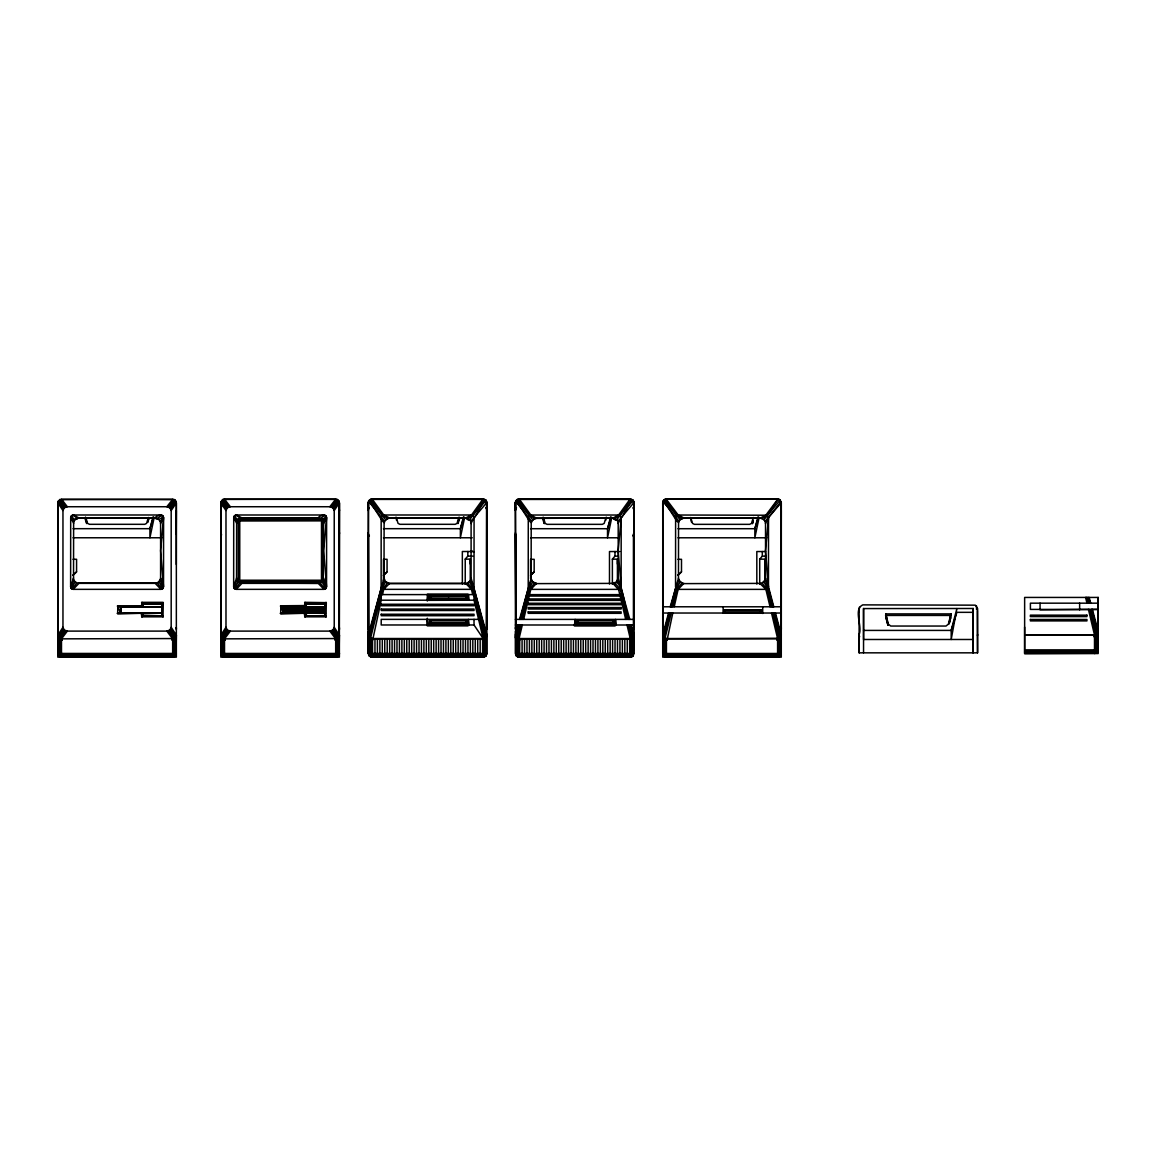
<?xml version="1.0" encoding="UTF-8"?>
<svg xmlns="http://www.w3.org/2000/svg" width="1156" height="1156" viewBox="0 0 1156 1156"><rect width="100%" height="100%" fill="white"/><g stroke="black" fill="none" stroke-linecap="round" stroke-linejoin="round"><path stroke-width="1.5" d="M61.644 656.03L61.528 657.143L58.884 656.059L57.8 653.443L57.8 631.176M57.93 629.269L57.8 627.578M62.959 510.547L57.8 502.831L57.843 510.576L58.075 501.429L64.245 507.845L67.337 506.733L166.825 506.733L169.918 507.845L171.189 510.547L171.189 627.289L169.918 629.991L166.825 631.104L67.337 631.104L64.245 629.991L62.959 627.289L62.959 510.547L64.245 507.845L60.083 499.435L58.075 501.675L61.543 499.406M62.106 640.294L62.106 638.849L62.106 640.294L58.884 639.326L57.8 635.179L62.959 627.289M58.884 500.49L64.245 507.845M63.291 628.748L58.089 636.58L58.884 637.765L58.884 656.059L175.279 656.059L176.362 653.458M60.083 499.695L172.663 499.161L175.264 500.23L176.348 503.091M70.617 586.786L70.689 517.556L71.441 515.749L73.247 514.998L161.016 514.998L162.837 515.749L163.588 517.556L163.531 586.786L162.779 588.592L160.959 589.343L73.189 589.343L71.383 588.592L70.617 586.786L73.536 578.029C72.062 580.298 79.62 585.109 75.111 581.786L71.383 588.592M73.536 578.029L73.623 523.307L70.689 517.556M73.623 523.307L74.027 521.255L70.877 516.587M74.027 521.255L75.198 519.506L78.984 517.946L155.207 517.946C161.031 517.931 159.109 526.399 163.386 516.587M72.987 575.385L76.571 571.83L76.585 559.287L72.987 559.287M71.441 515.749C74.62 522.541 81.137 518.48 72.264 515.2M76.946 518.582L78.984 517.946L73.247 514.998M120.744 613.388L120.744 606.755L117.825 605.787L117.652 613.619L162.013 612.983L161.869 615.931L143.358 615.931L143.069 612.983L143.228 615.859L161.768 615.859L162.129 603.909L163.285 602.637L163.01 616.827L141.87 616.827L141.278 613.619M120.744 613.244L120.744 606.755L162.013 606.741L162.013 612.983L120.744 613.244L117.392 606.047L120.513 607.059L120.744 613.244L120.744 606.741L162.013 606.741L161.826 603.764L143.402 603.764L141.913 602.334L141.567 605.571L143.084 606.741L143.402 603.764M162.837 515.749C160.828 522.902 148.416 517.426 161.016 514.998M157.274 518.582L161.999 515.2M162.779 588.592L159.022 581.8L157.259 583.188L160.193 580.052L163.328 587.768M159.022 582.017L160.193 580.052M160.597 578.26L160.597 523.321L163.588 517.556L160.597 550.675L163.531 586.786L160.597 578.029L160.193 580.283M161.739 613.388L161.739 606.755M174.368 656.651L174.672 639.687L176.073 638.242L176.348 635.179L171.189 627.289M176.348 635.179L176.073 654.86M174.079 499.695L169.918 507.845L176.073 501.675L174.079 499.695L61.499 499.161L67.337 506.733M176.29 564.431L176.348 502.831L171.189 510.547M334.229 510.547L332.942 507.845L329.85 506.733L230.362 506.733L227.27 507.845L225.984 510.547L225.984 627.289L227.27 629.991L230.362 631.104L329.85 631.104L332.942 629.991L334.229 627.289L334.229 510.547L339.387 502.831L339.387 657.143L220.825 657.143L220.825 631.176M220.955 629.269L220.825 627.578M225.984 510.547L220.825 503.091L221.114 501.429L227.27 507.845L223.108 499.435L221.114 501.675L226.316 509.088M225.145 638.849L225.145 640.294L221.909 639.326L220.825 635.179L220.825 502.831M221.287 501.675L220.998 510.576L222.082 500.49M226.316 628.748L221.114 636.58L221.909 637.765L221.909 656.059L223.281 656.854L223.715 655.813M227.27 507.845L221.909 500.49L223.108 499.435L335.688 499.161L339.228 501.675M233.656 586.786L233.714 517.556L234.466 515.749L236.272 514.998L324.056 514.998L325.862 515.749L326.613 517.556L326.556 586.786L325.804 588.592L323.983 589.343L236.229 589.343L234.408 588.592L233.656 586.786L236.561 578.029C236.864 582.234 242.457 585.182 236.966 580.052L233.844 587.768M236.561 578.029L236.648 523.307L233.714 517.556M236.648 523.307L237.052 521.255L233.902 516.587M237.052 521.255L238.223 519.506L242.009 517.946L318.232 517.946C324.056 517.931 322.134 526.399 326.425 516.587M238.136 582.017L234.408 588.592M234.466 515.749C237.659 522.541 244.162 518.48 235.289 515.2M239.986 518.582L242.009 517.946L236.272 514.998M283.032 606.004L283.032 613.2L325.501 613.2M283.769 613.388L283.769 606.755L280.85 605.787L280.677 613.619L325.038 612.983L325.038 615.613L306.398 615.931L304.909 616.827L304.303 613.619M285.2 611.408L285.2 608.894L286.645 608.75L321.888 608.75L323.333 608.894L323.333 611.408L285.2 611.408L286.645 610.599L321.888 610.599L323.333 611.408M286.645 610.599L286.645 608.75M304.606 616.553C308.276 616.408 304.924 609.732 306.398 615.931L324.793 615.859L326.035 616.827L326.31 602.637L304.938 602.334L304.592 605.571L306.109 606.741L306.441 603.764L325.168 603.909L324.894 615.931M325.862 515.749C323.853 522.902 311.441 517.426 324.056 514.998M320.299 518.582L325.038 515.2M324.966 589.141L320.299 583.188L322.047 581.8L318.232 583.361L239.899 582.956L235.246 589.141M323.333 608.894L285.2 608.894M324.764 613.388L324.865 603.764L326.035 602.334L325.038 603.967L306.253 603.967L304.592 602.637M337.408 656.651L337.711 639.687L339.098 638.242L339.387 635.179L334.229 627.289M339.387 635.179L339.098 654.86L339.098 501.429L332.942 507.845L337.104 499.435L338.433 500.49M339.387 502.831L339.098 501.429L333.896 509.088M339.517 503.091L339.243 629.326M368.287 631.176L368.287 653.443L370.57 656.854L483.165 657.143L485.766 656.059L486.849 653.443L486.849 502.513L474.076 517.556L471.099 523.321L471.099 578.26M368.417 629.269L368.287 627.578M368.302 629.269L368.576 501.097L384.515 521.255C385.165 528.942 371.856 500.953 368.287 502.513L368.287 510.576L368.576 501.097L371.986 498.828L483.15 498.843L485.766 499.912L486.849 503.091L486.849 629.326L486.849 627.578M483.02 656.03L483.107 656.998L485.636 655.958L483.15 653.443L483.15 638.517L474.018 600.195L474.018 594.603L472.428 589.141L467.761 583.188L470.68 580.283L471.099 578.029L486.849 634.846L485.766 639.326L482.529 640.294L482.529 638.849L372.608 638.849L371.972 640.294L369.371 639.326L368.287 634.846L384.023 578.029L385.598 582.017L389.413 583.592L465.68 583.592L469.509 581.8L470.68 580.052L473.83 587.768L486.56 636.248L486.56 654.86L485.361 655.683M486.04 654.657L486.676 653.443L485.636 655.958L369.371 656.059L369.371 637.447L381.87 588.592L385.598 581.786L389.413 583.361L465.68 583.361L471.446 589.343L472.703 594.603M369.371 499.912L385.685 519.738L389.471 517.946L387.448 518.35L382.752 515.2L370.57 499.117L371.986 498.828L383.734 514.998L389.471 517.946L465.695 517.946C475.391 527.945 477.327 504.897 486.56 501.097L486.17 655.452L368.966 655.452L368.966 638.777M372.608 640.294L381.234 600.195L381.234 594.603L382.708 589.141L387.361 583.188M384.023 578.029L384.11 523.307M384.515 521.255L387.448 518.582M387.058 571.83L383.474 575.385L387.058 571.83L387.072 559.287L383.474 559.287L383.474 580.688M389.413 583.592L383.691 589.343L382.506 594.603L381.35 594.603L474.018 594.603L484.566 638.242L484.566 654.86L370.57 654.86L370.57 638.242L381.234 595.065M401.883 653.458L401.883 638.849M404.325 653.458L404.325 638.849M406.768 653.458L406.768 638.849M411.666 653.458L411.666 638.849M419.007 653.458L419.007 638.849M423.891 653.458L423.891 638.849M427.315 618.229L427.315 625.093L468.021 625.093M427.315 601.062L427.315 594.198L468.021 594.198M468.353 600.195L428.067 600.34L428.067 594.603L427.344 600.195M429.483 623.301L429.483 620.786L430.928 620.642L466.171 620.642L467.616 620.786L467.616 623.301L429.483 623.301L430.928 622.492L466.171 622.492L467.616 623.301M429.483 598.779L429.483 596.279L430.928 596.12L466.171 596.12L467.616 596.279L467.616 598.779L429.483 598.779L430.928 597.984L467.616 598.129M430.928 622.492L430.928 620.642M430.928 597.984L430.928 596.12M467.761 518.582L465.695 517.946L471.518 514.998L483.15 498.843L484.566 499.695L472.501 515.2L467.761 518.582L469.509 519.752L485.766 499.912L486.56 501.675M467.616 596.279L429.483 596.279M467.934 653.443L467.934 638.849M469.509 582.017L473.266 588.592L485.766 637.447L485.766 656.059M470.275 564.041L470.275 559.128L465.232 559.128L465.232 584.286M484.87 656.651L485.159 639.687M515.403 631.205L515.403 653.472L517.715 656.883L516.472 656.088L516.486 637.476L519.665 624.991M515.403 627.607L515.533 629.283L515.432 503.12M515.403 503.12L515.677 501.126L531.63 521.284C532.266 528.971 518.972 500.981 515.403 502.542L515.432 510.605L515.677 501.126L519.087 498.857L630.251 498.857L632.867 499.941L633.95 503.12M629.717 653.472L629.63 638.878L519.709 638.878L519.709 640.323L517.671 640.077L515.677 638.271L515.403 634.875L518.033 624.991M633.676 501.704L632.867 499.941L616.625 519.781L612.796 518.206L536.572 518.206L532.8 519.766L516.486 499.941L517.686 499.146L529.867 515.229L534.549 518.379L612.796 517.975C622.506 527.974 624.442 504.926 633.676 501.126L633.95 532.772L632.838 535.878M517.686 499.724L519.087 498.857L530.85 515.027L536.572 518.206M519.723 638.545L519.622 653.472M528.205 596.062L528.205 594.632L620.888 594.632L621.119 596.062L528.205 596.062L528.205 594.632M519.521 619.399L531.139 578.289L531.211 523.336M536.514 583.621L532.714 582.046L531.543 580.081L532.714 581.815L536.514 583.621L612.796 583.39L616.61 581.829L618.2 578.058L629.818 619.399M531.63 521.284L534.549 518.611M532.714 582.046L528.971 588.621L521.096 619.399M534.159 571.859L530.59 575.413L534.159 571.859L534.173 559.316L530.575 559.316L530.59 578.954M534.462 583.216L529.809 589.17L528.465 594.632M548.984 653.487L548.984 638.878M551.426 653.487L551.426 638.878M553.883 653.487L553.883 638.878M558.767 653.487L558.767 638.878M566.108 653.487L566.108 638.878M571.006 653.487L571.006 638.878M576.598 623.387L576.598 620.873L578.043 620.729L613.287 620.729L614.732 620.873L614.732 623.387L576.598 623.387L578.043 622.578L613.287 622.578L614.732 623.387M578.043 622.578L578.043 620.729M612.796 518.206L618.619 515.027L630.251 498.857L632.867 500.519M619.804 594.632L618.561 589.372C603.779 574.951 623.301 587.002 620.888 594.632M614.862 518.611L619.602 515.229L631.667 499.724M615.035 653.472L615.035 638.878M614.862 583.216C622.665 577.682 624.601 617.405 628.243 619.399M617.42 564.07L617.42 559.157L612.377 559.157L612.377 584.315M618.2 578.289L618.2 523.35L621.191 517.585L633.95 502.542L633.95 653.487L632.867 656.088L630.266 657.157L517.671 656.883L631.682 656.883L631.248 655.842M621.133 586.815L621.191 517.585L620.44 515.778L618.619 515.027L530.85 515.027L529.029 515.778L528.278 517.585L528.22 586.815L528.971 588.621L530.792 589.372L618.561 589.372L620.382 588.621L621.133 586.815L618.2 550.704L621.191 517.585M631.971 656.68L632.274 639.716C636.739 636.075 631.465 629.399 631.321 625.006M633.95 502.542L633.82 629.355M633.95 629.283L633.95 627.607M666.564 656.059L666.463 657.027L663.819 656.088L662.735 653.472L662.735 613.027L781.283 613.027M781.283 503.12L780.199 499.941L777.598 498.857L666.434 498.857L663.819 499.941L663.009 501.126L678.962 521.284C679.598 528.971 666.304 500.981 662.735 502.542L662.865 629.283M777.497 656.059L777.598 657.027L779.014 656.883L781.008 654.888L781.283 510.605L780.199 499.941L763.957 519.781L760.142 517.975L683.904 517.975L680.133 519.766L663.819 499.941L662.735 503.12L662.778 510.605L663.053 509.074M671.246 613.027L665.018 638.271L665.003 654.888L779.014 654.888L779 638.271L772.772 613.027L773.956 613.027L780.199 637.476L780.199 656.088L663.819 656.088L663.819 637.476L670.061 613.027M666.434 499.435L678.182 515.027L683.904 517.975L681.881 518.611L677.199 515.229L665.018 499.146L779 499.146C772.743 503.944 769.347 518.957 760.142 518.206L683.904 518.206M662.735 637.014L663.819 639.355L667.041 640.323L672.792 613.027M670.22 606.784L678.471 578.289L678.543 523.336M672.792 606.784L677.141 589.17L681.794 583.216L678.875 580.081L680.046 581.815L683.861 583.621L760.128 583.39L762.194 582.985L765.128 580.081L768.263 587.797L773.263 606.784M678.962 521.284L680.133 519.535M680.046 582.046L676.303 588.621L671.665 606.784M677.922 575.413L681.491 571.859L681.505 559.316L677.922 559.316M723.15 606.784L723.15 613.027M723.67 612.03L723.67 610.18L725.115 610.021L760.359 610.021L761.804 610.18L761.804 612.694L723.67 612.694L725.115 611.885L760.359 611.885L761.804 612.694M725.115 611.885L725.115 610.021M760.128 583.621L765.893 589.372L770.04 606.784M760.142 518.206L765.951 515.027L777.598 499.435M761.804 610.18L723.67 610.18M762.714 613.475L762.714 606.784M771.225 606.784L766.876 589.17L762.194 583.216L763.957 581.829L767.714 588.621L772.353 606.784M763.957 582.046L765.128 580.081M781.008 501.704L765.128 521.515L763.957 519.55M765.532 578.289L765.532 523.35L768.523 517.585L781.283 502.542L781.283 657.157L662.735 657.157L662.735 502.542M773.798 606.784L768.465 586.815L768.523 517.585L766.934 515.229L678.182 515.027L676.361 515.778L675.61 517.585L675.552 586.815L676.303 588.621L678.124 589.372L765.893 589.372L767.714 588.621L768.465 586.815L765.532 550.704L768.523 517.585M779.303 656.68L779.606 639.716L781.008 638.271L781.283 634.875L775.459 613.027M781.008 638.271L781.283 634.875M781.283 627.607L781.283 629.355L781.283 502.542M859.24 652.837L859.11 634.471C862.824 626.509 852.926 609.4 862.795 604.877L975.332 605.166L977.615 608.605L977.485 652.837L859.11 652.837L859.11 608.605M859.385 607.189L859.11 612.304M973.222 608.49L973.179 652.837L973.222 608.49L863.546 608.576L863.546 639.485L973.164 639.485M977.615 652.837L977.34 610.773M1040.068 603.172L1040.068 609.848L1098.2 609.414L1090.859 609.414L1097.116 633.849L1097.116 652.475L1094.515 653.545M1079.632 609.862L1079.632 603.172M1096.22 653.068L1096.524 636.089L1097.925 634.658L1098.2 631.263L1092.377 609.414M1098.2 631.263L1097.116 633.849L1094.501 634.933L1024.635 634.933L1024.635 597.435L1098.2 597.435L1098.07 625.743M448.557 598.779L448.557 597.984M174.672 655.452L172.663 653.443L172.663 640.294L176.073 636.58L169.918 629.991L174.079 638.56L174.079 654.86L60.069 654.86L60.083 638.56L64.245 629.991L58.089 636.58M337.711 655.452L335.688 653.443L335.688 640.294L339.098 636.58L332.942 629.991L337.104 638.56L337.104 654.86L223.108 654.86L223.108 638.56L227.27 629.991L221.114 636.58M384.428 580.052L381.307 587.768L368.576 636.248L371.986 638.517L371.972 653.443L369.371 656.059M668.558 613.027L662.735 634.875L663.819 637.476L666.434 638.545L666.42 653.472L664.411 655.481L664.642 656.637M67.337 631.104L61.499 638.849L61.485 653.443L59.476 655.452M230.362 631.104L224.524 638.849L224.51 653.443L222.501 655.452M667.041 640.323L667.055 638.878L776.962 638.878L776.977 640.323L779.606 639.716M283.408 612.666L283.769 606.741L325.053 606.741L324.764 613.244L283.769 613.244L280.431 606.047L283.552 607.059L283.769 613.244L280.243 613.359M888.054 625.251L885.973 613.894L950.752 613.894L951.099 615.816M57.843 629.269L58.075 501.429L63.291 509.088M221.013 629.269L220.998 503.091M885.828 615.729L885.973 613.894M885.626 615.816L885.785 613.981M224.799 656.03L224.683 657.143L223.108 656.854L337.104 656.854L338.433 656.059M371.972 657.143L372.088 656.03M519.116 657.157L519.232 656.059M666.463 657.157L663.847 656.088M176.232 533.928L176.348 510.576M339.387 533.928L339.517 532.743M977.485 635.655L977.615 634.471M950.969 615.44L885.756 615.44M339.098 654.86L339.517 653.458M515.446 532.772L515.952 653.429L516.891 655.712L519.174 656.651L630.222 656.651L632.505 655.712L633.43 653.429L633.43 535.04M1024.635 652.475L1097.116 652.475L1098.2 649.86M486.849 634.846L485.766 637.447L483.15 638.517L371.986 638.517M633.95 634.875L633.185 654.686M765.128 580.312L765.532 578.058L768.465 586.815M147.737 521.948L148.387 518.784M457.863 523.524L459.163 517.209M605.657 520.402L606.308 517.238M752.339 523.552L752.99 520.402M949.004 623.676L950.94 613.981M154.196 517.397L149.919 537.771L149.919 528.682L152.997 516.934M464.654 517.397L460.377 537.771L460.377 528.682L463.44 516.934M611.799 517.426L607.521 537.786L607.521 528.711L610.585 516.963M759.131 517.426L754.854 537.786L754.854 528.711L757.917 516.963M674.208 606.784L678.124 589.372L683.861 583.39M522.31 624.991L519.087 638.545L519.087 653.472L516.515 656.088L516.212 654.686M523.654 619.399L528.205 600.224M528.509 598.938L529.202 596.062M529.535 594.632L530.792 589.372L536.514 583.39M520.951 624.991L517.686 638.271L517.671 654.888L631.682 654.888L631.667 638.271L628.387 625.006M522.339 619.399L528.205 595.643M148.401 517.455L146.595 523.379L144.717 524.318L89.474 524.318L87.596 523.379L85.804 517.455M458.845 517.44L457.039 523.379L455.175 524.318L399.918 524.318L398.054 523.379L396.248 517.455M605.99 517.469L604.183 523.408L602.319 524.347L547.063 524.347L545.199 523.408L543.392 517.483M753.322 517.469L751.516 523.408L749.652 524.347L694.409 524.347L692.531 523.408L690.724 517.483M950.955 614.197L948.368 624.139L945.984 626.046L890.741 626.046L888.372 624.153L885.771 614.197M518.639 624.991L515.677 636.277L519.087 638.545L630.251 638.545L633.676 636.277L630.714 625.006M520.113 619.399L528.422 587.783L531.543 580.081M669.122 613.027L663.009 636.277L663.009 654.888M670.755 606.784L675.754 587.783L678.875 580.081M153.546 517.18L149.919 528.682L73.016 528.682M464.004 517.18L460.377 528.682L383.46 528.682M611.148 517.209L607.521 528.711L530.604 528.711M758.481 517.209L754.854 528.711L677.936 528.711M458.065 523.451L459.64 518.509M780.762 535.04L781.153 533.956M70.819 587.768L73.941 580.052M60.56 655.813L60.126 656.854L174.079 656.854L175.279 656.059L175.264 637.765L169.918 629.991M371.004 655.813L370.57 656.854L484.566 656.854L484.104 655.813M517.758 656.753L518.148 655.842M665.48 655.842L665.047 656.883L779.014 656.883M368.576 509.045L369.371 507.759M515.721 509.074L516.515 507.787M220.825 635.179L225.984 627.289M339.228 654.86L337.191 656.738M632.78 655.987L633.546 654.845M368.576 501.675L369.371 500.49M322.047 582.017L323.637 578.029L326.556 586.786L323.637 550.675L326.613 517.556L323.637 523.321L323.218 580.052L326.368 587.768M515.677 501.704L516.515 500.519M663.009 501.704L663.819 500.519M616.61 582.046C620.656 572.942 627.058 620.295 629.24 619.399M170.857 509.088L176.073 501.429M59.707 656.608L58.884 637.765L64.245 629.991M222.732 656.608L221.909 637.765L227.27 629.991M169.918 507.845L175.264 500.23L175.279 503.395M332.942 507.845L338.303 500.23L339.098 501.675M58.884 637.765L60.083 638.56L65.661 630.815M221.909 637.765L223.108 638.56L228.686 630.815M168.487 507.022L174.079 499.435M331.526 507.022L337.104 499.435M120.744 606.755L117.825 605.787L141.278 605.787L143.084 606.741M72.207 589.141L76.86 582.956L157.259 582.956L161.941 589.141M166.825 506.733L172.663 499.406M329.85 506.733L335.688 499.161L337.234 499.695M465.232 559.128L467.833 556.123L467.833 551.513M612.377 559.157L614.978 556.152L614.978 551.542M759.709 584.315L759.709 559.157L762.31 556.152L762.31 551.542M141.567 602.637L143.228 603.967L162.013 603.967L163.285 602.637M325.168 603.909L326.31 602.637M73.189 589.343L78.926 583.361L155.193 583.361L160.959 589.343M236.229 589.343L241.951 583.361L318.232 583.361L323.983 589.343M174.672 656.059L174.672 655.163M337.711 656.059L337.711 655.163M485.159 656.059L485.159 655.163M632.274 656.088L632.274 655.192M779.606 656.088L779.606 655.192M1096.524 652.475L1096.524 651.565M72.987 575.081L76.571 571.83M324.793 615.859L326.31 616.553M677.922 575.11L681.491 571.859M60.069 640.048L61.499 638.849L174.079 638.56L168.487 630.815M223.108 640.048L224.524 638.849L337.104 638.56L331.526 630.815M141.278 605.787L143.228 606.539M324.764 606.755L283.552 607.059L280.85 605.787L304.592 605.571L306.253 606.539M172.562 656.03L172.678 657.143L175.177 655.958M779.838 655.712L777.555 656.651L666.506 656.651L664.223 655.712M141.581 616.553L143.358 615.931L141.87 616.827M174.672 639.687L172.042 640.294L172.027 638.849M337.711 639.687L335.067 640.294L335.067 638.849M632.274 639.716L629.644 640.323M1096.524 636.089L1093.894 636.71L1093.879 635.251L1024.635 635.251L1024.635 653.545L1098.2 653.545L1098.2 597.435M141.567 613.879L162.013 613.142M304.606 613.879L306.253 613.142M221.519 653.4L221.417 654.816M369.617 654.426L368.576 654.86L368.302 532.743M117.204 613.359L120.383 612.666M117.652 613.619L143.084 613.2M280.677 613.619L306.109 613.2M173.891 656.377L60.314 656.377M337.046 656.377L223.484 656.377M335.702 657.143L337.234 656.854L336.815 655.813M484.335 656.377L372.03 656.622L369.747 655.683L368.807 653.4L368.432 533.928M631.624 656.753L630.251 657.027L630.165 656.059M223.108 499.695L224.698 499.406M57.843 653.458L57.843 532.743M369.4 653.342L368.302 653.458L368.287 502.513M515.952 653.429L515.403 502.542M371.972 653.443L483.15 653.443M519.087 653.472L630.266 653.472L632.867 656.088L632.867 637.476L629.688 625.006M335.818 499.406L224.524 499.161L230.362 506.733M371.986 499.406L483.15 499.406M519.087 499.435L630.251 499.435M78.984 518.177L155.207 518.177M242.009 518.177L318.232 518.177M389.471 518.177L465.695 518.177M73.016 537.771L161.768 537.771M383.474 537.771L472.212 537.771M530.618 537.786L619.356 537.786M677.951 537.786L766.688 537.786M472.674 551.513L462.342 551.513L462.342 584.011M619.818 551.542L609.487 551.542L609.487 584.04M765.547 551.542L756.819 551.542L756.819 584.04M467.833 556.123L472.79 556.123M614.978 556.152L618.287 556.152M762.31 556.152L765.619 556.152M759.709 559.157L764.752 559.157L764.752 580.254M381.234 600.195L474.018 600.195M141.913 602.334L163.01 602.334L162.129 603.909M1098.2 603.172L1030.401 603.172L1030.401 609.414L1089.689 609.414L1095.917 634.658L1095.917 651.276L1024.635 651.276M662.735 606.784L781.283 606.784M973.164 612.333L956.893 612.333L951.186 630.41L951.186 639.485L956.893 608.576L951.186 630.41L863.546 630.41M304.909 616.827L326.035 616.827M478.584 619.37L381.22 619.37L381.205 624.977L474.018 624.977L483.15 638.517M515.403 619.399L633.95 619.399M515.403 624.991L633.95 625.006M574.431 625.179L615.136 625.179M468.021 625.873L427.315 625.873L427.344 619.37L428.067 624.977M574.431 625.96L615.136 625.96M666.434 638.545L779 638.271L781.008 636.277L774.896 613.027M1024.635 649.86L1094.515 649.86L1096.524 651.868M1024.635 651.868L1097.521 651.868L1097.521 635.193M61.485 653.443L172.663 653.443M224.51 653.443L335.688 653.443M1095.917 653.27L1024.635 653.545L1024.635 627.101M666.42 653.472L777.598 653.472L779.606 655.481M516.472 656.088L632.867 656.088M780.777 653.429L780.878 654.845M632.838 653.371L633.95 653.487M223.108 638.56L224.524 638.849M60.083 638.56L61.499 638.849M224.698 656.998L221.287 654.86M60.17 656.738L61.543 656.998M471.099 550.675L474.047 552.178M304.303 605.787L306.109 606.741M484.523 499.695L485.766 500.49M369.472 655.958L370.614 656.738M163.01 616.827L162.013 615.613L163.285 616.553M304.938 602.334L306.441 603.764M516.472 655.481L517.079 656.29M369.371 655.452L369.963 656.261M329.85 631.104L335.688 638.849L335.688 640.294M166.825 631.104L172.663 638.849L172.663 640.294M223.108 499.435L228.686 507.022M60.083 499.435L65.661 507.022M368.807 534.997L369.4 535.849M332.942 629.991L338.303 637.765L338.303 656.059L221.909 656.059L220.825 653.443M333.896 628.748L339.098 636.58M170.857 628.748L176.073 636.58M632.867 507.787L633.661 509.074M485.722 507.759L486.517 509.045M322.047 581.8L325.804 588.592M778.58 655.842L778.956 656.753M173.646 655.813L174.079 656.854M859.24 635.655L859.63 636.725M221.519 534.997L221.013 532.743L221.114 654.86M542.597 518.538L544.173 523.48M84.995 518.509L86.584 523.451M1089.169 597.435L1090.7 603.172M1088.663 597.435L1090.166 603.172M1091.813 609.414L1097.925 632.664L1097.925 651.276M1087.796 597.435L1089.27 603.172M1088.143 603.172L1086.727 597.435L1085.585 597.435L1086.958 603.172M621.119 595.557L627.014 619.399M1088.432 609.414L1094.501 634.933L1094.515 649.86M771.514 613.027L777.598 638.545L777.598 653.472M620.151 596.062L620.83 598.938M621.119 600.137L625.699 619.399M627.029 625.006L630.251 638.545L630.266 653.472M515.403 637.014L515.677 638.271M368.287 636.985L368.576 638.242M220.825 636.985L221.114 638.242M57.8 636.985L58.075 638.242M690.739 518.813L691.389 521.977M543.074 517.238L544.375 523.552M395.93 517.209L396.58 520.373M85.486 517.209L86.787 523.524M765.128 521.284L765.532 523.581M678.471 578.058L678.875 580.298M617.795 521.284L618.2 523.581M531.139 578.058L531.543 580.298M470.68 521.269L471.099 523.552M323.218 521.269L323.637 523.552M160.193 521.269L160.597 523.552M57.973 653.443L58.132 654.86L57.973 533.928M339.228 509.045L339.517 510.576M662.778 532.772L662.908 533.956M335.731 656.03L335.818 656.998M950.752 613.894L950.897 615.729M339.387 627.578L339.517 629.269M863.546 608.49L863.546 652.837M976.531 605.975L976.531 609.487M627.275 638.878L627.275 653.472M624.818 638.878L624.832 653.472M622.376 638.878L622.376 653.472M619.934 638.878L619.934 653.472M617.492 638.878L617.492 653.472M612.593 638.878L612.593 653.472M610.151 638.878L610.151 653.472M607.695 638.878L607.709 653.472M605.253 638.878L605.253 653.472M602.811 638.878L602.811 653.472M600.354 638.878L600.369 653.487M597.912 638.878L597.912 653.487M595.47 638.878L595.47 653.487M585.687 638.878L585.687 653.487M583.231 638.878L583.231 653.487M580.789 638.878L580.789 653.487M575.89 638.878L575.905 653.487M573.448 638.878L573.448 653.487M568.55 638.878L568.564 653.487M563.666 638.878L563.666 653.487M556.325 638.878L556.325 653.487M546.542 638.878L546.542 653.487M541.644 638.878L541.644 653.487M539.202 638.878L539.202 653.487M534.303 638.878L534.303 653.472M531.861 638.878L531.861 653.472M529.405 638.878L529.419 653.472M522.079 638.878L522.079 653.472M480.159 638.849L480.174 653.443M477.717 638.849L477.717 653.443M475.275 638.849L475.275 653.443M472.818 638.849L472.833 653.443M470.376 638.849L470.376 653.443M465.492 638.849L465.492 653.443M463.036 638.849L463.036 653.443M460.594 638.849L460.594 653.443M458.152 638.849L458.152 653.443M455.695 638.849L455.71 653.443M453.253 638.849L453.253 653.458M450.811 638.849L450.811 653.458M448.355 638.849L448.369 653.458M438.572 638.849L438.572 653.458M436.13 638.849L436.13 653.458M433.688 638.849L433.688 653.458M428.789 638.849L428.789 653.458M428.067 600.34L428.067 594.603M426.347 638.849L426.347 653.458M421.449 638.849L421.449 653.458M416.55 638.849L416.565 653.458M409.21 638.849L409.224 653.458M399.427 638.849L399.427 653.458M394.543 638.849L394.543 653.458M392.086 638.849L392.101 653.458M387.202 638.849L387.202 653.443M384.746 638.849L384.76 653.443M382.304 638.849L382.304 653.443M374.963 638.849L374.963 653.443M780.603 638.806L780.603 655.481L663.414 655.481L663.414 638.806M760.359 610.021L760.359 611.885M633.271 638.806L633.271 655.481L516.082 655.481L516.082 638.806M617.42 559.157L617.42 582.017M616.177 625.006L615.454 619.399L615.454 625.006M613.287 620.729L613.287 622.578M593.014 638.878L593.014 653.487M590.572 638.878L590.572 653.487M588.129 638.878L588.129 653.487M578.347 638.878L578.347 653.487M575.168 625.006L575.168 619.399L574.46 625.006M561.209 638.878L561.209 653.487M544.086 638.878L544.086 653.487M536.745 638.878L536.745 653.472M526.963 638.878L526.963 653.472M524.521 638.878L524.521 653.472M515.576 533.956L515.677 654.888M482.616 640.294L482.616 653.443M474.018 619.37L474.018 624.977M470.275 559.128L470.275 581.988M469.061 600.195L468.353 594.603L468.353 600.34M469.061 624.977L468.353 619.37L468.353 624.977M466.171 596.12L466.171 597.984M466.171 620.642L466.171 622.492M445.913 638.849L445.913 653.458M443.47 638.849L443.47 653.458M441.014 638.849L441.014 653.458M431.231 638.849L431.231 653.458M414.108 638.849L414.108 653.458M396.985 638.849L396.985 653.458M389.644 638.849L389.644 653.458M379.862 638.849L379.862 653.443M377.405 638.849L377.405 653.443M372.521 640.294L372.521 653.443M338.708 638.791L338.708 655.452L221.504 655.452L221.504 638.777M321.888 608.75L321.888 610.599M225.145 638.849L225.145 640.294M176.348 502.831L176.348 657.143L57.8 657.143L57.8 502.831M175.669 638.791L175.669 655.452L58.479 655.452L58.479 638.777M176.348 627.578L176.348 629.269L176.218 627.578M238.324 519.449L238.309 581.656L322.943 581.656L322.943 519.449L238.324 519.535M239.754 520.879L239.754 580.225L321.498 580.225L321.498 520.879L239.754 520.98M381.22 614.255L381.22 615.7L474.018 615.7L474.018 614.255L381.22 614.255M381.234 609.067L381.234 610.513L474.018 610.513L474.018 609.067L381.234 609.067M381.234 604.27L381.234 605.715L474.018 605.715L474.018 604.27L381.234 604.27M381.177 517.556L381.119 586.786L381.87 588.592L383.691 589.343L471.446 589.343L473.266 588.592L474.018 586.786L474.076 517.556L473.324 515.749L471.518 514.998L383.734 514.998L381.928 515.749L381.177 517.556M528.205 611.885L528.205 613.33L621.119 613.33L621.119 611.885L528.205 611.885M528.205 603.259L528.205 604.689L621.119 604.689L621.119 603.259L528.205 603.259M528.22 598.938L528.205 600.383L621.119 600.383L621.119 598.938L528.22 598.938M1030.386 619.471L1030.386 620.902L1086.943 620.902L1086.943 619.471L1030.386 619.471M1086.943 615.165L1086.943 616.596L1030.386 616.596L1030.386 615.151L1086.943 615.165M148.676 518.943L147.881 522.021L148.676 518.972M753.206 520.503L752.412 523.596L753.206 520.532M950.738 617.593L949.148 623.749L950.738 617.636M621.119 607.565L528.205 607.565L528.205 609.01L621.119 609.01L621.119 607.565M887.981 625.295L885.987 617.636L887.981 625.295"/></g></svg>
